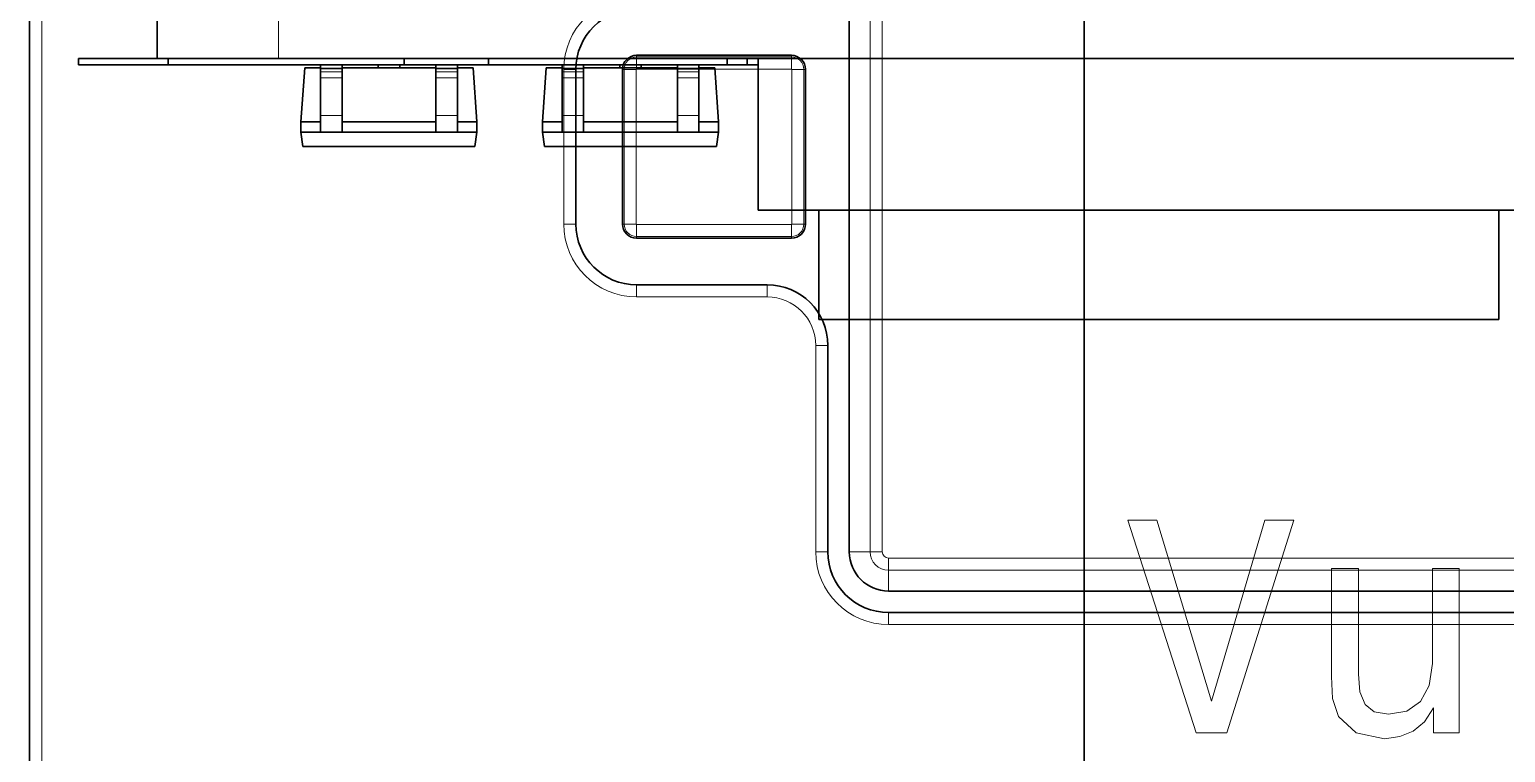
# Model space of a CAD drawing. Extents: x 468 to 804, y 295 to 621.
# Drawn here: x 573.16 to 597.47, y 412.74 to 424.66 of the extents above; entities that cross this region are included whole.
import ezdxf

# ---------------------------------------------------------------- set-up
doc = ezdxf.new("R2010")
doc.units = 0

msp = doc.modelspace()

# ---------------------------------------------------------------- linework, layer by layer
at = {"color": 7, "lineweight": 35}
for p, q in [((573.156, 435), (573.156, 406)), ((590.53, 406), (590.53, 435)), ((606.256, 424.177), (577.256, 424.177))]:
    msp.add_line(p, q, dxfattribs=at)
at = {"color": 7, "lineweight": 13}
msp.add_line((573.356, 435), (573.356, 406), dxfattribs=at)
at = {"color": 7, "lineweight": 35, "ltscale": 0.4625}
for p, q in [((586.659, 416.05), (586.659, 434.55)), ((605.806, 415.403), (587.306, 415.403)), ((587.306, 415.05), (605.806, 415.05))]:
    msp.add_line(p, q, dxfattribs=at)
at = {"color": 7, "lineweight": 13, "ltscale": 0.4625}
for p, q in [((587.001, 416.05), (587.001, 434.55)), ((587.201, 416.05), (587.201, 434.55)), ((605.806, 415.945), (587.306, 415.945)), ((605.806, 415.745), (587.306, 415.745)), ((587.306, 414.85), (605.806, 414.85))]:
    msp.add_line(p, q, dxfattribs=at)
at = {"color": 7, "lineweight": 35, "ltscale": 0.0295}
msp.add_line((575.256, 424.177), (575.256, 425.357), dxfattribs=at)
at = {"color": 7, "lineweight": 13, "ltscale": 0.0295}
msp.add_line((577.256, 424.177), (577.256, 425.357), dxfattribs=at)
at = {"color": 7, "lineweight": 35, "ltscale": 0.037001}
for p, q in [((573.962, 424.177), (575.442, 424.177)), ((575.442, 424.077), (573.962, 424.077))]:
    msp.add_line(p, q, dxfattribs=at)
at = {"color": 7, "lineweight": 35, "ltscale": 0.0025}
for p, q in [((573.962, 424.077), (573.962, 424.177)), ((575.442, 424.077), (575.442, 424.177)), ((579.326, 424.077), (579.326, 424.177)), ((580.717, 424.077), (580.717, 424.177)), ((584.649, 424.077), (584.649, 424.177)), ((584.977, 424.077), (584.977, 424.177))]:
    msp.add_line(p, q, dxfattribs=at)
at = {"color": 7, "lineweight": 35, "ltscale": 0.05}
msp.add_line((575.256, 424.177), (577.256, 424.177), dxfattribs=at)
at = {"color": 7, "lineweight": 35, "ltscale": 0.097087}
for p, q in [((575.442, 424.177), (579.326, 424.177)), ((579.326, 424.077), (575.442, 424.077))]:
    msp.add_line(p, q, dxfattribs=at)
at = {"color": 7, "lineweight": 35, "ltscale": 0.022305}
for p, q in [((577.688, 424.027), (577.626, 423.137)), ((580.464, 424.027), (580.526, 423.137)), ((581.668, 424.027), (581.606, 423.137)), ((584.443, 424.027), (584.506, 423.137))]:
    msp.add_line(p, q, dxfattribs=at)
at = {"color": 7, "lineweight": 35, "ltscale": 0.006506}
for p, q in [((577.688, 424.027), (577.948, 424.027)), ((580.203, 424.027), (580.464, 424.027)), ((581.668, 424.027), (581.928, 424.027)), ((584.183, 424.027), (584.443, 424.027))]:
    msp.add_line(p, q, dxfattribs=at)
at = {"color": 7, "lineweight": 35, "ltscale": 0.001605}
for p, q in [((577.948, 424.013), (577.948, 424.077)), ((578.303, 424.013), (578.303, 424.077)), ((579.848, 424.013), (579.848, 424.077)), ((580.203, 424.013), (580.203, 424.077)), ((581.928, 424.013), (581.928, 424.077)), ((582.283, 424.013), (582.283, 424.077)), ((583.828, 424.013), (583.828, 424.077)), ((584.183, 424.013), (584.183, 424.077))]:
    msp.add_line(p, q, dxfattribs=at)
at = {"color": 7, "lineweight": 35, "ltscale": 0.001379}
for p, q in [((577.948, 423.957), (577.948, 424.013)), ((578.303, 423.957), (578.303, 424.013)), ((579.848, 423.957), (579.848, 424.013)), ((580.203, 423.957), (580.203, 424.013)), ((581.928, 423.957), (581.928, 424.013)), ((582.283, 423.957), (582.283, 424.013)), ((583.828, 423.957), (583.828, 424.013)), ((584.183, 423.957), (584.183, 424.013))]:
    msp.add_line(p, q, dxfattribs=at)
at = {"color": 7, "lineweight": 35, "ltscale": 0.008875}
for p, q in [((578.303, 424.013), (577.948, 424.013)), ((580.203, 424.013), (579.848, 424.013)), ((584.183, 424.013), (583.828, 424.013)), ((578.303, 422.967), (577.948, 422.967)), ((580.203, 422.967), (579.848, 422.967)), ((584.183, 422.967), (583.828, 422.967))]:
    msp.add_line(p, q, dxfattribs=at)
at = {"color": 7, "lineweight": 35, "ltscale": 0.038626}
for p, q in [((578.303, 424.027), (579.848, 424.027)), ((579.848, 423.137), (578.303, 423.137))]:
    msp.add_line(p, q, dxfattribs=at)
at = {"color": 7, "lineweight": 35, "ltscale": 0.001244}
for p, q in [((578.898, 424.027), (578.898, 424.077)), ((579.253, 424.027), (579.253, 424.077)), ((582.878, 424.027), (582.878, 424.077)), ((583.233, 424.027), (583.233, 424.077))]:
    msp.add_line(p, q, dxfattribs=at)
at = {"color": 7, "lineweight": 35, "ltscale": 0.034999}
for p, q in [((579.326, 424.177), (580.726, 424.177)), ((580.726, 424.077), (579.326, 424.077))]:
    msp.add_line(p, q, dxfattribs=at)
at = {"color": 7, "lineweight": 35, "ltscale": 0.025421}
msp.add_line((580.514, 424.077), (579.497, 424.077), dxfattribs=at)
at = {"color": 7, "lineweight": 35, "ltscale": 0.0983}
for p, q in [((580.717, 424.177), (584.649, 424.177)), ((584.649, 424.077), (580.717, 424.077))]:
    msp.add_line(p, q, dxfattribs=at)
at = {"color": 7, "lineweight": 35, "ltscale": 0.008876}
for p, q in [((582.283, 424.013), (581.928, 424.013)), ((582.283, 422.967), (581.928, 422.967))]:
    msp.add_line(p, q, dxfattribs=at)
at = {"color": 7, "lineweight": 13, "ltscale": 0.005}
for p, q in [((581.956, 424), (582.156, 424)), ((581.956, 421.45), (582.156, 421.45)), ((583.156, 420.25), (583.156, 420.45)), ((585.306, 420.25), (585.306, 420.45)), ((586.106, 419.45), (586.306, 419.45)), ((586.106, 416.05), (586.306, 416.05)), ((587.306, 414.85), (587.306, 415.05))]:
    msp.add_line(p, q, dxfattribs=at)
at = {"color": 7, "lineweight": 13, "ltscale": 0.06375}
for p, q in [((581.956, 424), (581.956, 421.45)), ((582.951, 424), (582.951, 421.45)), ((583.151, 424), (583.151, 421.45)), ((583.156, 424.205), (585.706, 424.205)), ((583.156, 424.005), (585.706, 424.005)), ((585.711, 421.45), (585.711, 424)), ((585.911, 421.45), (585.911, 424)), ((583.156, 421.445), (585.706, 421.445)), ((583.156, 421.245), (585.706, 421.245))]:
    msp.add_line(p, q, dxfattribs=at)
at = {"color": 7, "lineweight": 35, "ltscale": 0.06375}
for p, q in [((582.156, 424), (582.156, 421.45)), ((582.924, 424), (582.924, 421.45)), ((583.156, 424.232), (585.706, 424.232)), ((585.937, 421.45), (585.937, 424)), ((583.156, 421.218), (585.706, 421.218))]:
    msp.add_line(p, q, dxfattribs=at)
at = {"color": 7, "lineweight": 35, "ltscale": 0.038625}
for p, q in [((582.283, 424.027), (583.828, 424.027)), ((583.828, 423.137), (582.283, 423.137))]:
    msp.add_line(p, q, dxfattribs=at)
at = {"color": 7, "lineweight": 13, "ltscale": 0.000669861}
for p, q in [((582.951, 424), (582.924, 424)), ((582.951, 421.45), (582.924, 421.45))]:
    msp.add_line(p, q, dxfattribs=at)
at = {"color": 7, "lineweight": 13, "ltscale": 0.004993}
for p, q in [((583.151, 424), (582.951, 424)), ((583.156, 424.005), (583.156, 424.205)), ((585.706, 424.005), (585.706, 424.205)), ((583.151, 421.45), (582.951, 421.45)), ((583.156, 421.445), (583.156, 421.245)), ((585.706, 421.445), (585.706, 421.245)), ((587.201, 416.05), (587.001, 416.05)), ((587.306, 415.945), (587.306, 415.745))]:
    msp.add_line(p, q, dxfattribs=at)
at = {"color": 7, "lineweight": 13, "ltscale": 0.000668335}
for p, q in [((583.156, 424.205), (583.156, 424.232)), ((585.706, 424.205), (585.706, 424.232)), ((585.911, 424), (585.937, 424)), ((585.911, 421.45), (585.937, 421.45))]:
    msp.add_line(p, q, dxfattribs=at)
at = {"color": 7, "lineweight": 35, "ltscale": 0.008203}
for p, q in [((584.649, 424.177), (584.977, 424.177)), ((584.977, 424.077), (584.649, 424.077))]:
    msp.add_line(p, q, dxfattribs=at)
at = {"color": 7, "lineweight": 35, "ltscale": 0.00446}
for p, q in [((584.977, 424.177), (585.156, 424.177)), ((585.156, 424.077), (584.977, 424.077))]:
    msp.add_line(p, q, dxfattribs=at)
at = {"color": 7, "lineweight": 35, "ltscale": 0.4}
for p, q in [((585.156, 424.177), (601.156, 424.177)), ((601.156, 421.677), (585.156, 421.677))]:
    msp.add_line(p, q, dxfattribs=at)
at = {"color": 7, "lineweight": 35, "ltscale": 0.0625}
msp.add_line((585.156, 421.677), (585.156, 424.177), dxfattribs=at)
at = {"color": 7, "lineweight": 13, "ltscale": 0.004994}
for p, q in [((585.711, 424), (585.911, 424)), ((585.711, 421.45), (585.911, 421.45))]:
    msp.add_line(p, q, dxfattribs=at)
at = {"color": 7, "lineweight": 35, "ltscale": 0.002415}
for p, q in [((577.948, 423.861), (577.948, 423.957)), ((578.303, 423.861), (578.303, 423.957)), ((579.848, 423.861), (579.848, 423.957)), ((580.203, 423.861), (580.203, 423.957)), ((581.928, 423.861), (581.928, 423.957)), ((582.283, 423.861), (582.283, 423.957)), ((583.828, 423.861), (583.828, 423.957)), ((584.183, 423.861), (584.183, 423.957))]:
    msp.add_line(p, q, dxfattribs=at)
at = {"color": 7, "lineweight": 13, "ltscale": 0.008875}
for p, q in [((578.303, 423.957), (577.948, 423.957)), ((578.303, 423.861), (577.948, 423.861)), ((580.203, 423.957), (579.848, 423.957)), ((580.203, 423.861), (579.848, 423.861)), ((584.183, 423.957), (583.828, 423.957)), ((584.183, 423.861), (583.828, 423.861)), ((578.303, 423.237), (577.948, 423.237)), ((580.203, 423.237), (579.848, 423.237)), ((584.183, 423.237), (583.828, 423.237))]:
    msp.add_line(p, q, dxfattribs=at)
at = {"color": 7, "lineweight": 35, "ltscale": 0.015601}
for p, q in [((577.948, 423.237), (577.948, 423.861)), ((578.303, 423.237), (578.303, 423.861)), ((579.848, 423.237), (579.848, 423.861)), ((580.203, 423.237), (580.203, 423.861)), ((581.928, 423.237), (581.928, 423.861)), ((582.283, 423.237), (582.283, 423.861)), ((583.828, 423.237), (583.828, 423.861)), ((584.183, 423.237), (584.183, 423.861))]:
    msp.add_line(p, q, dxfattribs=at)
at = {"color": 7, "lineweight": 13, "ltscale": 0.008876}
for p, q in [((582.283, 423.957), (581.928, 423.957)), ((582.283, 423.861), (581.928, 423.861)), ((582.283, 423.237), (581.928, 423.237))]:
    msp.add_line(p, q, dxfattribs=at)
at = {"color": 7, "lineweight": 35, "ltscale": 0.008063}
for p, q in [((577.948, 423.137), (577.626, 423.137)), ((580.526, 423.137), (580.203, 423.137)), ((581.928, 423.137), (581.606, 423.137)), ((584.506, 423.137), (584.183, 423.137))]:
    msp.add_line(p, q, dxfattribs=at)
at = {"color": 7, "lineweight": 35, "ltscale": 0.00425}
for p, q in [((577.626, 422.967), (577.626, 423.137)), ((580.526, 422.967), (580.526, 423.137)), ((581.606, 422.967), (581.606, 423.137)), ((584.506, 422.967), (584.506, 423.137))]:
    msp.add_line(p, q, dxfattribs=at)
at = {"color": 7, "lineweight": 35, "ltscale": 0.00675}
for p, q in [((577.948, 422.967), (577.948, 423.237)), ((578.303, 423.237), (578.303, 422.967)), ((579.848, 423.237), (579.848, 422.967)), ((580.203, 423.237), (580.203, 422.967)), ((581.928, 422.967), (581.928, 423.237)), ((582.283, 423.237), (582.283, 422.967)), ((583.828, 423.237), (583.828, 422.967)), ((584.183, 423.237), (584.183, 422.967))]:
    msp.add_line(p, q, dxfattribs=at)
at = {"color": 7, "lineweight": 35, "ltscale": 0.072501}
for p, q in [((580.526, 422.967), (577.626, 422.967)), ((584.506, 422.967), (581.606, 422.967))]:
    msp.add_line(p, q, dxfattribs=at)
at = {"color": 7, "lineweight": 35, "ltscale": 0.006059}
for p, q in [((577.659, 422.727), (577.626, 422.967)), ((580.492, 422.727), (580.526, 422.967)), ((581.639, 422.727), (581.606, 422.967)), ((584.472, 422.727), (584.506, 422.967))]:
    msp.add_line(p, q, dxfattribs=at)
at = {"color": 7, "lineweight": 35, "ltscale": 0.070813}
for p, q in [((580.492, 422.727), (577.659, 422.727)), ((584.472, 422.727), (581.639, 422.727))]:
    msp.add_line(p, q, dxfattribs=at)
at = {"color": 7, "lineweight": 35, "ltscale": 0.045}
for p, q in [((586.156, 419.877), (586.156, 421.677)), ((597.356, 419.877), (597.356, 421.677))]:
    msp.add_line(p, q, dxfattribs=at)
at = {"color": 7, "lineweight": 13, "ltscale": 0.000669098}
for p, q in [((583.156, 421.245), (583.156, 421.218)), ((585.706, 421.245), (585.706, 421.218))]:
    msp.add_line(p, q, dxfattribs=at)
at = {"color": 7, "lineweight": 35, "ltscale": 0.053749}
msp.add_line((583.156, 420.45), (585.306, 420.45), dxfattribs=at)
at = {"color": 7, "lineweight": 13, "ltscale": 0.053749}
msp.add_line((583.156, 420.25), (585.306, 420.25), dxfattribs=at)
at = {"color": 7, "lineweight": 35, "ltscale": 0.279999}
msp.add_line((586.156, 419.877), (597.356, 419.877), dxfattribs=at)
at = {"color": 7, "lineweight": 13, "ltscale": 0.085001}
msp.add_line((586.106, 419.45), (586.106, 416.05), dxfattribs=at)
at = {"color": 7, "lineweight": 35, "ltscale": 0.085001}
msp.add_line((586.306, 419.45), (586.306, 416.05), dxfattribs=at)
at = {"color": 7, "lineweight": 13, "ltscale": 0.008556}
for p, q in [((587.001, 416.05), (586.659, 416.05)), ((587.306, 415.745), (587.306, 415.403))]:
    msp.add_line(p, q, dxfattribs=at)
at = {"color": 7, "lineweight": 13}
for points in [[(593.505, 416.569), (592.627, 413.588), (591.724, 416.569), (591.245, 416.569), (592.375, 413.064), (592.879, 413.064), (593.984, 416.569)], [(596.707, 415.772), (596.263, 415.772), (596.263, 414.209), (596.213, 413.846), (596.067, 413.583), (595.84, 413.422), (595.542, 413.372), (595.305, 413.412), (595.154, 413.533), (595.068, 413.74), (595.048, 414.032), (595.048, 415.772), (594.604, 415.772), (594.604, 413.992), (594.619, 413.634), (594.715, 413.336), (595.007, 413.064), (595.476, 412.968), (595.729, 413.003), (595.945, 413.094), (596.132, 413.25), (596.283, 413.477), (596.283, 413.064), (596.707, 413.064)]]:
    msp.add_lwpolyline(points, close=True, dxfattribs=at)
for centre, radius, start, end in [((583.156, 424), 1.2, 90, 180), ((583.156, 424), 0.205, 90, 180), ((583.156, 424), 0.0051, 90, 179.9995), ((585.706, 424), 0.205, 0, 90), ((585.706, 424), 0.0051, 0, 89.9995), ((583.156, 421.45), 1.2, 180, 270), ((583.156, 421.45), 0.205, 180, 270), ((583.156, 421.45), 0.0051, 180, 269.9995), ((585.706, 421.45), 0.0051, 270, 359.9995), ((585.706, 421.45), 0.205, 270, 360), ((585.306, 419.45), 0.8, 360, 90), ((587.306, 416.05), 1.2, 180, 270), ((587.306, 416.05), 0.305, 180, 270), ((587.306, 416.05), 0.105, 180, 269.9998)]:
    msp.add_arc(centre, radius, start, end, dxfattribs=at)
at = {"color": 7, "lineweight": 35}
for centre, radius, start, end in [((583.156, 424), 1, 90, 180), ((583.156, 424), 0.232, 90, 180), ((585.706, 424), 0.232, 0, 90), ((583.156, 421.45), 1, 180, 270), ((583.156, 421.45), 0.232, 180, 270), ((585.706, 421.45), 0.232, 270, 360), ((585.306, 419.45), 1, 0, 90), ((587.306, 416.05), 1, 180, 270), ((587.306, 416.05), 0.647, 180, 270)]:
    msp.add_arc(centre, radius, start, end, dxfattribs=at)

doc.saveas('drawing.dxf')
